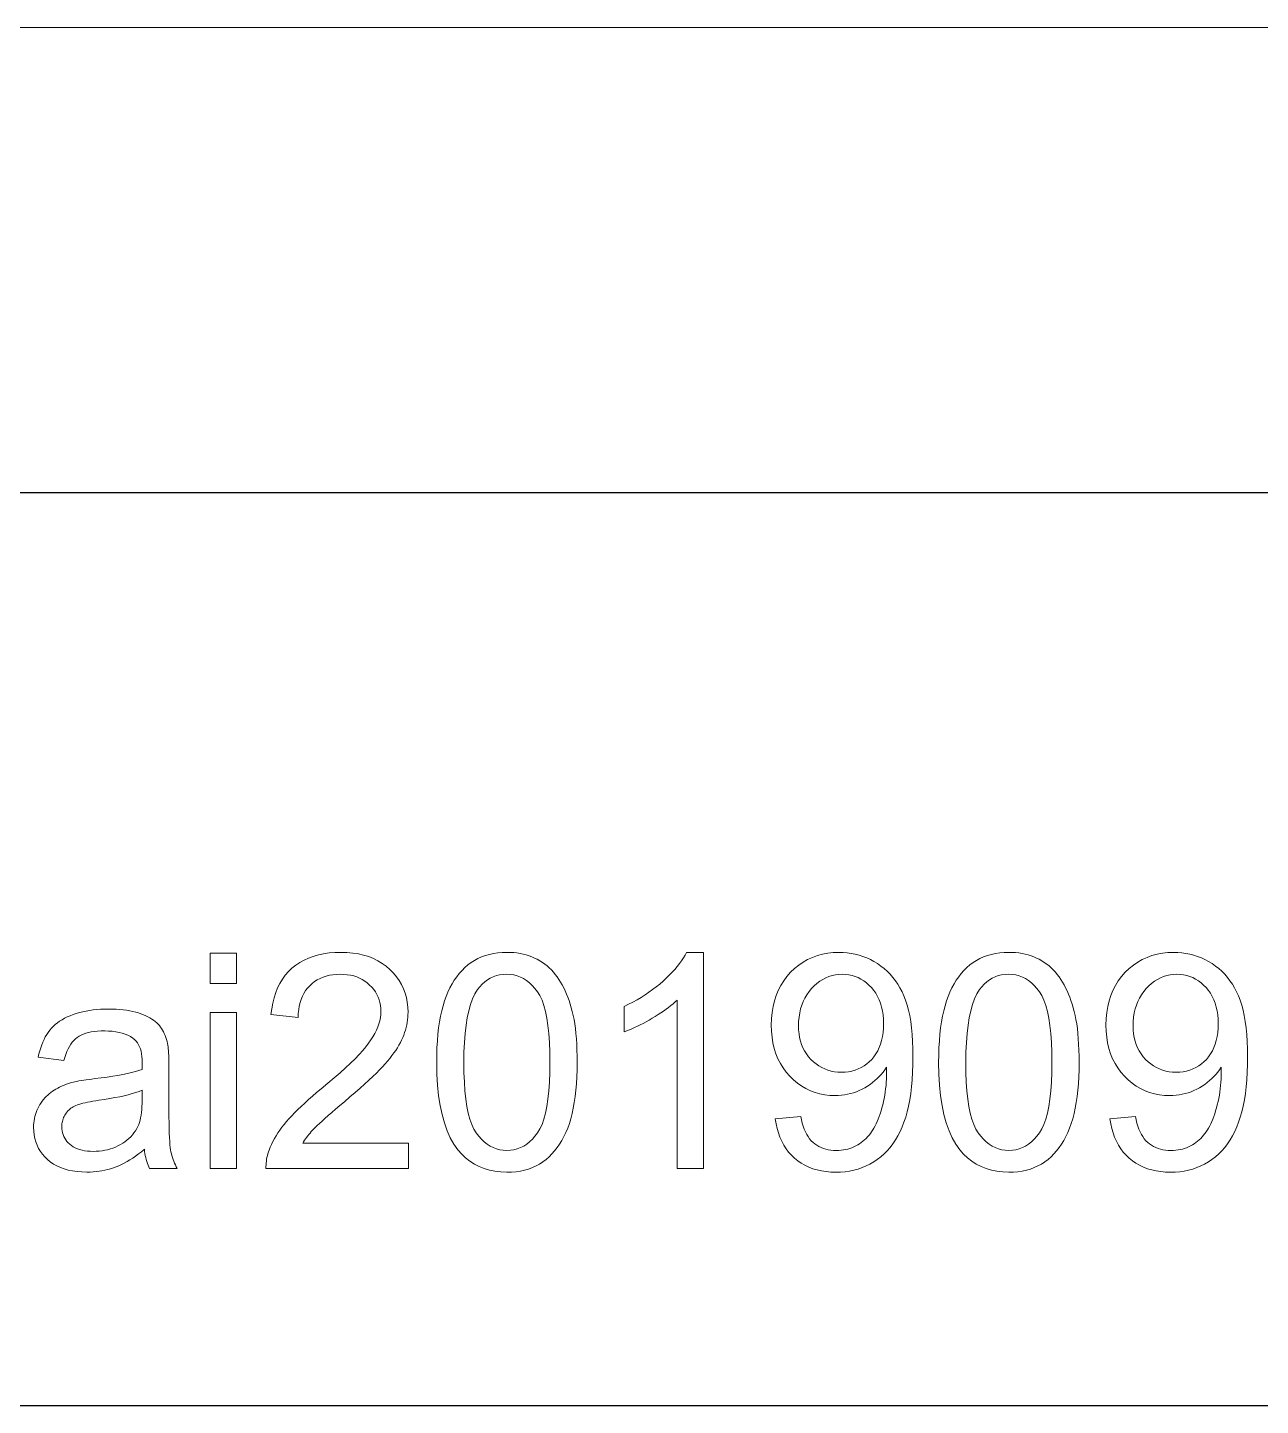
# Model space of a CAD drawing. Extents: x 10 to 410, y 5 to 287.
# Drawn here: x 343.16 to 357.47, y 10 to 26 of the extents above; entities that cross this region are included whole.
import ezdxf

# ---------------------------------------------------------------- set-up
doc = ezdxf.new("R2010")
doc.units = 0

msp = doc.modelspace()

# ---------------------------------------------------------------- linework, layer by layer
at = {"color": 7, "lineweight": 13}
for p, q in [((307, 26), (410, 26)), ((10, 10), (410, 10))]:
    msp.add_line(p, q, dxfattribs=at)
at = {"color": 7, "lineweight": 25}
for p, q in [((230, 20.6), (410, 20.6)), ((230, 10), (410, 10))]:
    msp.add_line(p, q, dxfattribs=at)
at = {"color": 7, "lineweight": 13}
for points in [[(345.279633, 14.898032), (345.279633, 15.251034), (345.586578, 15.251034), (345.586578, 14.898032)], [(347.581818, 13.046054), (347.581818, 12.751034), (345.929352, 12.751034), (345.929108, 12.773118), (345.929688, 12.795031), (345.931152, 12.816774), (345.933441, 12.838346), (345.936584, 12.859748), (345.940613, 12.88098), (345.945465, 12.90204), (345.951172, 12.92293), (345.957733, 12.943649), (345.965149, 12.964199), (345.978546, 12.997913), (345.993439, 13.031525), (346.009857, 13.065035), (346.027771, 13.098442), (346.047241, 13.131746), (346.068207, 13.164949), (346.090698, 13.19805), (346.114685, 13.231048), (346.140198, 13.263943), (346.167236, 13.296737), (346.196289, 13.32999), (346.227783, 13.364267), (346.261749, 13.399568), (346.298218, 13.43589), (346.337128, 13.473237), (346.37854, 13.511607), (346.422394, 13.551), (346.46875, 13.591415), (346.517548, 13.632855), (346.568848, 13.675318), (346.647705, 13.740776), (346.721313, 13.803455), (346.789612, 13.863355), (346.8526, 13.920475), (346.910339, 13.974814), (346.962769, 14.026375), (347.009918, 14.075155), (347.051788, 14.121157), (347.088379, 14.164378), (347.119659, 14.20482), (347.146881, 14.243658), (347.171234, 14.28207), (347.192719, 14.320057), (347.211334, 14.357616), (347.227112, 14.39475), (347.23999, 14.431457), (347.250031, 14.467737), (347.257172, 14.503592), (347.261475, 14.53902), (347.262909, 14.574021), (347.261597, 14.609944), (347.25769, 14.644724), (347.25116, 14.678362), (347.242035, 14.710856), (347.230286, 14.742208), (347.215942, 14.772419), (347.198975, 14.801485), (347.179413, 14.829411), (347.157227, 14.856193), (347.132446, 14.881832), (347.10556, 14.905647), (347.077087, 14.926954), (347.047058, 14.945755), (347.015411, 14.96205), (346.982178, 14.975838), (346.947357, 14.987118), (346.91095, 14.995893), (346.872986, 15.002159), (346.833405, 15.005919), (346.792236, 15.007173), (346.748779, 15.005842), (346.707123, 15.001852), (346.667206, 14.995201), (346.629089, 14.98589), (346.592712, 14.973919), (346.558136, 14.959288), (346.52533, 14.941996), (346.494293, 14.922043), (346.465027, 14.899431), (346.437531, 14.874158), (346.412231, 14.846532), (346.389587, 14.816859), (346.369537, 14.78514), (346.352142, 14.751375), (346.337341, 14.715563), (346.325195, 14.677705), (346.315643, 14.6378), (346.308746, 14.59585), (346.304474, 14.551852), (346.302826, 14.505809), (345.987335, 14.53821), (345.995605, 14.60713), (346.007446, 14.672691), (346.022888, 14.734893), (346.041901, 14.793736), (346.064484, 14.849217), (346.090668, 14.90134), (346.120422, 14.950104), (346.153778, 14.995508), (346.190704, 15.037553), (346.231201, 15.076239), (346.274933, 15.111393), (346.321564, 15.142848), (346.371124, 15.170602), (346.423553, 15.194656), (346.478882, 15.215009), (346.53714, 15.231661), (346.598267, 15.244614), (346.662292, 15.253864), (346.729218, 15.259416), (346.799072, 15.261266), (346.869537, 15.25927), (346.936981, 15.253284), (347.001465, 15.243309), (347.062897, 15.229342), (347.121368, 15.211385), (347.176819, 15.189438), (347.229279, 15.1635), (347.278748, 15.133572), (347.325195, 15.099652), (347.368652, 15.061743), (347.408508, 15.020884), (347.444153, 14.978114), (347.475616, 14.933434), (347.502869, 14.886846), (347.52597, 14.838346), (347.54483, 14.787937), (347.559509, 14.735618), (347.570007, 14.681389), (347.576294, 14.62525), (347.5784, 14.5672), (347.577789, 14.537238), (347.575928, 14.507378), (347.572876, 14.47762), (347.568573, 14.447965), (347.563049, 14.418411), (347.556305, 14.38896), (347.548309, 14.359612), (347.539093, 14.330365), (347.528656, 14.301222), (347.516998, 14.27218), (347.503906, 14.243036), (347.489197, 14.213585), (347.47287, 14.183827), (347.454926, 14.153762), (347.435364, 14.12339), (347.414185, 14.092711), (347.391357, 14.061726), (347.366943, 14.030434), (347.340881, 13.998834), (347.313232, 13.966928), (347.282867, 13.933674), (347.248718, 13.898032), (347.210815, 13.860003), (347.169159, 13.819588), (347.123718, 13.776784), (347.074493, 13.731593), (347.021545, 13.684014), (346.964783, 13.634048), (346.904266, 13.581696), (346.839996, 13.526955), (346.786713, 13.482062), (346.737396, 13.440154), (346.692047, 13.40123), (346.650635, 13.365291), (346.61319, 13.332335), (346.579681, 13.302364), (346.550171, 13.275377), (346.524567, 13.251375), (346.50296, 13.230357), (346.485291, 13.212323), (346.469879, 13.195773), (346.454987, 13.179206), (346.440674, 13.162621), (346.42688, 13.14602), (346.413666, 13.129402), (346.40097, 13.112766), (346.388824, 13.096114), (346.377228, 13.079445), (346.36618, 13.062757), (346.355682, 13.046054)], [(347.910919, 13.98398), (347.911835, 14.070927), (347.914581, 14.15441), (347.919159, 14.234432), (347.925537, 14.310993), (347.933746, 14.384091), (347.943787, 14.453728), (347.955627, 14.519903), (347.96933, 14.582617), (347.984833, 14.641868), (348.002167, 14.697658), (348.021301, 14.75048), (348.042206, 14.800829), (348.06488, 14.848706), (348.089355, 14.89411), (348.11557, 14.937041), (348.143585, 14.977501), (348.17334, 15.015486), (348.204895, 15.051), (348.23822, 15.08404), (348.273315, 15.114608), (348.310211, 15.142473), (348.348999, 15.167404), (348.389618, 15.189404), (348.432129, 15.208469), (348.476471, 15.224602), (348.522675, 15.237801), (348.57074, 15.248066), (348.620667, 15.2554), (348.672424, 15.259799), (348.726074, 15.261266), (348.765839, 15.260455), (348.804596, 15.258026), (348.842377, 15.253975), (348.87915, 15.248305), (348.914948, 15.241014), (348.949738, 15.232105), (348.983551, 15.221575), (349.016388, 15.209424), (349.048218, 15.195654), (349.079071, 15.180263), (349.108917, 15.163346), (349.137665, 15.144997), (349.165375, 15.125216), (349.192047, 15.104001), (349.217621, 15.081354), (349.242188, 15.057276), (349.265656, 15.031763), (349.288086, 15.00482), (349.309448, 14.976443), (349.329773, 14.946634), (349.349121, 14.915443), (349.367615, 14.882923), (349.385254, 14.849072), (349.402069, 14.813891), (349.417999, 14.777381), (349.433105, 14.73954), (349.447327, 14.700369), (349.460724, 14.659867), (349.473267, 14.618035), (349.484955, 14.574874), (349.495636, 14.529521), (349.505188, 14.481115), (349.513641, 14.429658), (349.520966, 14.375147), (349.527161, 14.317584), (349.532227, 14.256968), (349.536163, 14.1933), (349.538971, 14.126579), (349.540649, 14.056807), (349.541229, 13.98398), (349.540314, 13.897682), (349.537598, 13.814779), (349.533081, 13.735268), (349.526764, 13.659151), (349.518616, 13.586428), (349.508667, 13.517097), (349.496948, 13.451161), (349.483368, 13.388619), (349.468018, 13.32947), (349.450836, 13.273714), (349.431854, 13.220883), (349.411102, 13.170508), (349.38855, 13.122589), (349.364197, 13.077126), (349.338074, 13.034117), (349.31015, 12.993565), (349.280426, 12.955467), (349.248932, 12.919827), (349.215637, 12.886641), (349.180542, 12.855911), (349.143616, 12.827884), (349.104797, 12.802807), (349.064087, 12.780681), (349.021484, 12.761504), (348.976959, 12.745278), (348.930573, 12.732002), (348.882294, 12.721677), (348.832123, 12.714301), (348.780029, 12.709876), (348.726074, 12.708401), (348.655334, 12.710993), (348.587677, 12.718769), (348.523132, 12.73173), (348.46167, 12.749874), (348.403351, 12.773203), (348.348114, 12.801716), (348.29599, 12.835413), (348.246948, 12.874294), (348.201019, 12.91836), (348.158203, 12.967609), (348.111237, 13.033946), (348.069183, 13.108128), (348.032104, 13.190154), (347.999939, 13.280025), (347.972748, 13.377739), (347.9505, 13.483298), (347.933197, 13.596703), (347.920837, 13.717951), (347.913391, 13.847043)], [(351.009491, 12.751034), (350.702545, 12.751034), (350.702545, 14.707037), (350.679688, 14.68589), (350.655457, 14.664744), (350.629822, 14.643599), (350.602814, 14.622453), (350.574432, 14.601307), (350.544678, 14.58016), (350.513519, 14.559014), (350.480988, 14.537868), (350.447083, 14.516723), (350.411774, 14.495577), (350.37616, 14.474959), (350.341278, 14.4554), (350.307129, 14.436896), (350.273712, 14.419451), (350.241028, 14.403063), (350.209106, 14.387733), (350.177887, 14.373459), (350.1474, 14.360243), (350.117645, 14.348083), (350.088623, 14.336982), (350.088623, 14.633708), (350.139465, 14.658435), (350.189026, 14.684185), (350.237305, 14.710958), (350.284271, 14.738755), (350.329926, 14.767575), (350.374298, 14.797419), (350.417389, 14.828284), (350.459167, 14.860174), (350.499634, 14.893087), (350.538818, 14.927023), (350.576233, 14.961369), (350.61142, 14.995508), (350.644318, 15.029444), (350.674988, 15.063175), (350.7034, 15.096703), (350.729553, 15.130024), (350.753479, 15.163141), (350.775116, 15.196054), (350.794525, 15.228762), (350.811676, 15.261266), (351.009491, 15.261266)], [(351.841705, 13.329138), (352.136719, 13.356422), (352.144897, 13.315955), (352.154449, 13.277773), (352.165375, 13.241877), (352.177643, 13.208264), (352.191284, 13.176937), (352.206299, 13.147896), (352.222656, 13.12114), (352.240387, 13.096668), (352.259491, 13.074482), (352.279968, 13.054581), (352.301697, 13.03676), (352.324646, 13.020816), (352.348785, 13.006746), (352.374084, 12.994554), (352.400604, 12.984237), (352.428314, 12.975795), (352.457245, 12.96923), (352.487335, 12.96454), (352.518616, 12.961726), (352.551117, 12.960788), (352.579071, 12.961436), (352.606323, 12.96338), (352.632874, 12.96662), (352.658752, 12.971156), (352.683899, 12.976989), (352.708374, 12.984117), (352.732147, 12.992541), (352.755188, 13.002261), (352.777557, 13.013278), (352.799225, 13.02559), (352.82016, 13.038985), (352.840332, 13.05325), (352.859741, 13.068385), (352.878357, 13.08439), (352.89624, 13.101264), (352.91333, 13.119008), (352.929657, 13.137622), (352.945221, 13.157104), (352.959991, 13.177458), (352.97403, 13.198681), (352.987457, 13.221097), (353.000427, 13.245031), (353.01297, 13.270483), (353.025055, 13.297453), (353.036713, 13.32594), (353.047913, 13.355945), (353.058655, 13.387468), (353.06897, 13.420508), (353.078857, 13.455067), (353.088287, 13.491143), (353.097046, 13.528046), (353.104858, 13.565085), (353.111755, 13.602262), (353.117767, 13.639574), (353.122833, 13.677023), (353.126953, 13.714608), (353.130188, 13.75233), (353.132477, 13.790188), (353.133881, 13.828182), (353.134338, 13.866314), (353.134308, 13.870611), (353.134277, 13.875318), (353.134186, 13.880433), (353.134064, 13.885959), (353.133911, 13.891893), (353.133728, 13.898237), (353.133484, 13.90499), (353.13324, 13.912152), (353.132935, 13.919724), (353.132629, 13.927705), (353.113525, 13.898928), (353.093109, 13.871259), (353.07132, 13.844698), (353.048187, 13.819246), (353.023682, 13.794903), (352.997864, 13.771668), (352.970703, 13.749541), (352.942169, 13.728523), (352.912292, 13.708614), (352.881104, 13.689813), (352.848938, 13.672478), (352.816254, 13.656968), (352.783051, 13.643283), (352.749298, 13.631423), (352.715027, 13.621387), (352.680237, 13.613175), (352.644897, 13.60679), (352.60907, 13.602227), (352.572662, 13.59949), (352.535767, 13.598578), (352.47464, 13.600829), (352.415436, 13.607582), (352.358124, 13.618837), (352.302734, 13.634595), (352.249268, 13.654854), (352.197693, 13.679615), (352.148041, 13.708879), (352.100281, 13.742643), (352.054443, 13.780911), (352.010529, 13.823681), (351.969696, 13.870133), (351.933167, 13.919451), (351.90094, 13.971634), (351.873016, 14.026682), (351.849365, 14.084595), (351.830017, 14.145372), (351.815002, 14.209015), (351.80426, 14.275522), (351.797791, 14.344894), (351.795654, 14.417132), (351.797913, 14.491706), (351.804626, 14.563312), (351.815826, 14.631951), (351.831543, 14.697623), (351.851715, 14.760328), (351.876373, 14.820065), (351.905548, 14.876835), (351.939178, 14.930638), (351.977295, 14.981474), (352.019897, 15.029342), (352.065887, 15.073407), (352.114136, 15.112835), (352.164673, 15.147623), (352.217438, 15.177773), (352.272491, 15.203285), (352.329834, 15.224157), (352.389404, 15.240393), (352.451294, 15.251989), (352.515411, 15.258946), (352.581818, 15.261266), (352.630157, 15.259953), (352.677673, 15.256014), (352.724365, 15.249448), (352.770203, 15.240256), (352.815216, 15.228438), (352.859406, 15.213994), (352.90274, 15.196924), (352.945251, 15.177227), (352.986908, 15.154905), (353.02774, 15.129956), (353.0672, 15.102577), (353.104706, 15.072964), (353.140259, 15.041118), (353.173859, 15.007036), (353.205536, 14.970722), (353.23526, 14.932173), (353.263031, 14.89139), (353.288879, 14.848373), (353.312744, 14.803123), (353.334717, 14.755638), (353.354645, 14.704863), (353.372467, 14.649737), (353.388184, 14.590264), (353.401825, 14.526443), (353.413361, 14.458273), (353.422791, 14.385754), (353.430145, 14.308887), (353.435394, 14.227671), (353.438538, 14.142106), (353.439575, 14.052194), (353.438538, 13.958307), (353.435425, 13.868326), (353.430206, 13.782249), (353.422943, 13.700079), (353.413574, 13.621813), (353.40213, 13.547453), (353.388611, 13.476997), (353.373016, 13.410447), (353.355316, 13.347802), (353.335571, 13.289063), (353.313751, 13.233631), (353.289886, 13.180911), (353.264008, 13.130902), (353.236115, 13.083606), (353.206177, 13.03902), (353.174194, 12.997146), (353.140198, 12.957983), (353.104187, 12.921532), (353.066132, 12.887792), (353.026031, 12.856764), (352.984253, 12.828575), (352.94101, 12.803353), (352.896362, 12.781098), (352.850342, 12.761811), (352.802856, 12.745491), (352.753967, 12.732139), (352.703674, 12.721753), (352.651978, 12.714335), (352.598846, 12.709885), (352.544281, 12.708401), (352.486694, 12.71003), (352.431274, 12.714915), (352.37796, 12.723058), (352.326843, 12.734458), (352.277832, 12.749115), (352.230988, 12.76703), (352.186279, 12.788201), (352.143738, 12.81263), (352.103333, 12.840316), (352.065094, 12.871259), (352.029388, 12.905152), (351.996674, 12.941689), (351.966919, 12.980868), (351.940125, 13.022692), (351.916321, 13.067158), (351.895447, 13.114267), (351.877563, 13.16402), (351.86264, 13.216415), (351.850677, 13.271455)], [(353.738007, 13.98398), (353.738922, 14.070927), (353.741669, 14.15441), (353.746216, 14.234432), (353.752625, 14.310993), (353.760834, 14.384091), (353.770844, 14.453728), (353.782715, 14.519903), (353.796417, 14.582617), (353.81192, 14.641868), (353.829254, 14.697658), (353.848389, 14.75048), (353.869293, 14.800829), (353.891968, 14.848706), (353.916412, 14.89411), (353.942657, 14.937041), (353.970642, 14.977501), (354.000427, 15.015486), (354.031982, 15.051), (354.065308, 15.08404), (354.100403, 15.114608), (354.137299, 15.142473), (354.176086, 15.167404), (354.216705, 15.189404), (354.259186, 15.208469), (354.303528, 15.224602), (354.349731, 15.237801), (354.397827, 15.248066), (354.447723, 15.2554), (354.499512, 15.259799), (354.553162, 15.261266), (354.592896, 15.260455), (354.631683, 15.258026), (354.669434, 15.253975), (354.706238, 15.248305), (354.742035, 15.241014), (354.776825, 15.232105), (354.810638, 15.221575), (354.843475, 15.209424), (354.875305, 15.195654), (354.906158, 15.180263), (354.935974, 15.163346), (354.964752, 15.144997), (354.992462, 15.125216), (355.019104, 15.104001), (355.044708, 15.081354), (355.069244, 15.057276), (355.092743, 15.031763), (355.115173, 15.00482), (355.136536, 14.976443), (355.15683, 14.946634), (355.176208, 14.915443), (355.194702, 14.882923), (355.212341, 14.849072), (355.229156, 14.813891), (355.245087, 14.777381), (355.260193, 14.73954), (355.274414, 14.700369), (355.287811, 14.659867), (355.300354, 14.618035), (355.312012, 14.574874), (355.322723, 14.529521), (355.332275, 14.481115), (355.340729, 14.429658), (355.348053, 14.375147), (355.354218, 14.317584), (355.359283, 14.256968), (355.36322, 14.1933), (355.366058, 14.126579), (355.367737, 14.056807), (355.368286, 13.98398), (355.367401, 13.897682), (355.364685, 13.814779), (355.360168, 13.735268), (355.353851, 13.659151), (355.345703, 13.586428), (355.335754, 13.517097), (355.324005, 13.451161), (355.310455, 13.388619), (355.295105, 13.32947), (355.277924, 13.273714), (355.258942, 13.220883), (355.23819, 13.170508), (355.215637, 13.122589), (355.191284, 13.077126), (355.165161, 13.034117), (355.137238, 12.993565), (355.107513, 12.955467), (355.076019, 12.919827), (355.042725, 12.886641), (355.007629, 12.855911), (354.970703, 12.827884), (354.931885, 12.802807), (354.891174, 12.780681), (354.848541, 12.761504), (354.804047, 12.745278), (354.75766, 12.732002), (354.709381, 12.721677), (354.65918, 12.714301), (354.607117, 12.709876), (354.553162, 12.708401), (354.482391, 12.710993), (354.414764, 12.718769), (354.35022, 12.73173), (354.288757, 12.749874), (354.230438, 12.773203), (354.175201, 12.801716), (354.123047, 12.835413), (354.074036, 12.874294), (354.028107, 12.91836), (353.985291, 12.967609), (353.938293, 13.033946), (353.896271, 13.108128), (353.859192, 13.190154), (353.827026, 13.280025), (353.799835, 13.377739), (353.777588, 13.483298), (353.760254, 13.596703), (353.747894, 13.717951), (353.740479, 13.847043)], [(355.72641, 13.329138), (356.021423, 13.356422), (356.029633, 13.315955), (356.039185, 13.277773), (356.050079, 13.241877), (356.062378, 13.208264), (356.076019, 13.176937), (356.091003, 13.147896), (356.107391, 13.12114), (356.125122, 13.096668), (356.144226, 13.074482), (356.164673, 13.054581), (356.186432, 13.03676), (356.209351, 13.020816), (356.23349, 13.006746), (356.25882, 12.994554), (356.285339, 12.984237), (356.313049, 12.975795), (356.341949, 12.96923), (356.37204, 12.96454), (356.403351, 12.961726), (356.435822, 12.960788), (356.463776, 12.961436), (356.491058, 12.96338), (356.517609, 12.96662), (356.543457, 12.971156), (356.568634, 12.976989), (356.593109, 12.984117), (356.616852, 12.992541), (356.639923, 13.002261), (356.662292, 13.013278), (356.68396, 13.02559), (356.704895, 13.038985), (356.725037, 13.05325), (356.744446, 13.068385), (356.763092, 13.08439), (356.780945, 13.101264), (356.798035, 13.119008), (356.814362, 13.137622), (356.829926, 13.157104), (356.844727, 13.177458), (356.858765, 13.198681), (356.872162, 13.221097), (356.885162, 13.245031), (356.897675, 13.270483), (356.90976, 13.297453), (356.921417, 13.32594), (356.932617, 13.355945), (356.94339, 13.387468), (356.953705, 13.420508), (356.963562, 13.455067), (356.973022, 13.491143), (356.98175, 13.528046), (356.989594, 13.565085), (356.99649, 13.602262), (357.002472, 13.639574), (357.007538, 13.677023), (357.011688, 13.714608), (357.014893, 13.75233), (357.017212, 13.790188), (357.018585, 13.828182), (357.019043, 13.866314), (357.019043, 13.870611), (357.018982, 13.875318), (357.01889, 13.880433), (357.018768, 13.885959), (357.018616, 13.891893), (357.018433, 13.898237), (357.018219, 13.90499), (357.017944, 13.912152), (357.01767, 13.919724), (357.017334, 13.927705), (356.99826, 13.898928), (356.977814, 13.871259), (356.956024, 13.844698), (356.932892, 13.819246), (356.908417, 13.794903), (356.882599, 13.771668), (356.855408, 13.749541), (356.826904, 13.728523), (356.797028, 13.708614), (356.765808, 13.689813), (356.733643, 13.672478), (356.700989, 13.656968), (356.667755, 13.643283), (356.634033, 13.631423), (356.599762, 13.621387), (356.564941, 13.613175), (356.529633, 13.60679), (356.493774, 13.602227), (356.457397, 13.59949), (356.420471, 13.598578), (356.359375, 13.600829), (356.300171, 13.607582), (356.242859, 13.618837), (356.187469, 13.634595), (356.134003, 13.654854), (356.082428, 13.679615), (356.032776, 13.708879), (355.985016, 13.742643), (355.939178, 13.780911), (355.895233, 13.823681), (355.854431, 13.870133), (355.817902, 13.919451), (355.785645, 13.971634), (355.757721, 14.026682), (355.7341, 14.084595), (355.714752, 14.145372), (355.699707, 14.209015), (355.688965, 14.275522), (355.682526, 14.344894), (355.680359, 14.417132), (355.682617, 14.491706), (355.689331, 14.563312), (355.700562, 14.631951), (355.716248, 14.697623), (355.73645, 14.760328), (355.761108, 14.820065), (355.790253, 14.876835), (355.823883, 14.930638), (355.862, 14.981474), (355.904633, 15.029342), (355.950623, 15.073407), (355.998871, 15.112835), (356.049377, 15.147623), (356.102173, 15.177773), (356.157227, 15.203285), (356.214539, 15.224157), (356.274139, 15.240393), (356.335999, 15.251989), (356.400146, 15.258946), (356.466522, 15.261266), (356.514893, 15.259953), (356.562408, 15.256014), (356.60907, 15.249448), (356.654938, 15.240256), (356.699951, 15.228438), (356.74411, 15.213994), (356.787476, 15.196924), (356.829956, 15.177227), (356.871643, 15.154905), (356.912476, 15.129956), (356.951904, 15.102577), (356.98941, 15.072964), (357.024963, 15.041118), (357.058594, 15.007036), (357.09024, 14.970722), (357.119965, 14.932173), (357.147766, 14.89139), (357.173584, 14.848373), (357.197479, 14.803123), (357.219421, 14.755638), (357.239349, 14.704863), (357.257172, 14.649737), (357.272919, 14.590264), (357.28656, 14.526443), (357.298096, 14.458273), (357.307526, 14.385754), (357.31485, 14.308887), (357.320099, 14.227671), (357.323242, 14.142106), (357.32431, 14.052194), (357.323273, 13.958307), (357.320129, 13.868326), (357.314941, 13.782249), (357.307648, 13.700079), (357.298309, 13.621813), (357.286865, 13.547453), (357.273315, 13.476997), (357.257721, 13.410447), (357.240051, 13.347802), (357.220276, 13.289063), (357.198456, 13.233631), (357.174622, 13.180911), (357.148743, 13.130902), (357.120819, 13.083606), (357.090881, 13.03902), (357.058929, 12.997146), (357.024933, 12.957983), (356.988892, 12.921532), (356.950836, 12.887792), (356.910767, 12.856764), (356.868958, 12.828575), (356.825745, 12.803353), (356.781097, 12.781098), (356.735046, 12.761811), (356.687592, 12.745491), (356.638702, 12.732139), (356.588409, 12.721753), (356.536682, 12.714335), (356.483551, 12.709885), (356.429016, 12.708401), (356.371429, 12.71003), (356.315979, 12.714915), (356.262695, 12.723058), (356.211548, 12.734458), (356.162567, 12.749115), (356.115723, 12.76703), (356.071014, 12.788201), (356.028473, 12.81263), (355.988068, 12.840316), (355.949829, 12.871259), (355.914124, 12.905152), (355.881409, 12.941689), (355.851624, 12.980868), (355.82486, 13.022692), (355.801025, 13.067158), (355.780182, 13.114267), (355.762268, 13.16402), (355.747345, 13.216415), (355.735413, 13.271455)], [(348.22641, 13.98398), (348.227844, 13.864975), (348.232178, 13.754206), (348.23938, 13.651673), (348.249481, 13.557378), (348.262451, 13.471318), (348.27829, 13.393497), (348.297028, 13.323911), (348.318634, 13.262562), (348.34314, 13.20945), (348.370514, 13.164574), (348.400024, 13.125854), (348.430847, 13.091211), (348.463043, 13.060643), (348.496582, 13.034151), (348.531464, 13.011735), (348.567688, 12.993394), (348.605255, 12.979129), (348.644196, 12.96894), (348.684448, 12.962826), (348.726074, 12.960788), (348.7677, 12.962834), (348.807953, 12.968974), (348.846893, 12.979206), (348.88446, 12.99353), (348.920685, 13.011948), (348.955566, 13.034458), (348.989105, 13.061061), (349.021301, 13.091757), (349.052155, 13.126545), (349.081635, 13.165426), (349.109009, 13.210447), (349.133514, 13.263653), (349.155121, 13.325045), (349.173859, 13.394622), (349.189697, 13.472384), (349.202667, 13.558332), (349.212769, 13.652466), (349.219971, 13.754786), (349.224304, 13.86529), (349.225739, 13.98398), (349.224304, 14.103302), (349.219971, 14.214335), (349.212769, 14.317081), (349.202667, 14.411539), (349.189697, 14.497708), (349.173859, 14.57559), (349.155121, 14.645185), (349.133514, 14.706491), (349.109009, 14.759509), (349.081635, 14.804239), (349.052094, 14.842797), (349.021179, 14.877295), (348.9888, 14.907736), (348.955017, 14.934117), (348.91983, 14.95644), (348.88324, 14.974704), (348.845215, 14.988909), (348.805786, 14.999056), (348.764923, 15.005143), (348.722656, 15.007173), (348.681213, 15.005383), (348.641479, 15.00001), (348.603455, 14.991057), (348.567139, 14.978523), (348.532532, 14.962408), (348.499603, 14.942712), (348.468414, 14.919435), (348.438904, 14.892575), (348.411102, 14.862135), (348.38501, 14.828115), (348.354889, 14.778541), (348.327911, 14.721225), (348.304138, 14.656166), (348.283508, 14.583366), (348.266052, 14.502825), (348.251801, 14.414539), (348.240692, 14.318514), (348.232758, 14.214745), (348.227997, 14.103233)], [(353.098511, 14.43248), (353.097107, 14.484253), (353.092896, 14.533844), (353.085846, 14.581252), (353.076019, 14.626477), (353.063354, 14.669519), (353.047882, 14.710379), (353.029572, 14.749056), (353.008484, 14.785549), (352.984558, 14.81986), (352.957825, 14.851989), (352.929108, 14.881474), (352.899261, 14.907855), (352.868286, 14.931132), (352.836151, 14.951306), (352.802856, 14.968377), (352.768433, 14.982344), (352.73288, 14.993206), (352.696167, 15.000965), (352.658325, 15.005621), (352.619324, 15.007173), (352.578918, 15.005502), (352.539581, 15.000488), (352.501312, 14.992132), (352.464081, 14.980433), (352.427887, 14.965393), (352.392792, 14.947009), (352.358734, 14.925283), (352.325745, 14.900215), (352.293793, 14.871804), (352.262909, 14.840052), (352.23407, 14.805638), (352.208282, 14.769246), (352.185516, 14.730877), (352.165771, 14.690529), (352.149078, 14.648203), (352.135437, 14.603899), (352.124786, 14.557616), (352.117218, 14.509356), (352.112671, 14.459117), (352.111145, 14.4069), (352.112579, 14.360046), (352.116913, 14.314983), (352.124115, 14.271711), (352.134186, 14.230228), (352.147156, 14.190537), (352.163025, 14.152637), (352.181763, 14.116527), (352.203369, 14.082207), (352.227844, 14.049678), (352.255249, 14.01894), (352.284729, 13.990588), (352.315582, 13.965222), (352.347748, 13.94284), (352.381287, 13.923442), (352.416168, 13.907028), (352.452393, 13.893599), (352.48999, 13.883154), (352.5289, 13.875692), (352.569183, 13.871216), (352.610809, 13.869724), (352.652679, 13.871216), (352.693024, 13.875692), (352.731873, 13.883154), (352.769196, 13.893599), (352.804993, 13.907028), (352.839264, 13.923442), (352.87204, 13.94284), (352.90329, 13.965222), (352.933014, 13.990589), (352.961243, 14.01894), (352.987335, 14.049934), (353.010651, 14.08323), (353.03125, 14.118829), (353.049103, 14.15673), (353.064209, 14.196933), (353.076538, 14.239438), (353.086151, 14.284245), (353.093018, 14.331354), (353.097137, 14.380766)], [(354.053497, 13.98398), (354.054932, 13.864975), (354.059265, 13.754206), (354.066467, 13.651673), (354.076538, 13.557378), (354.089539, 13.471318), (354.105377, 13.393497), (354.124115, 13.323911), (354.145721, 13.262562), (354.170227, 13.20945), (354.197601, 13.164574), (354.227081, 13.125854), (354.257935, 13.091211), (354.290131, 13.060643), (354.323669, 13.034151), (354.358551, 13.011735), (354.394775, 12.993394), (354.432343, 12.979129), (354.471252, 12.96894), (354.511536, 12.962826), (354.553162, 12.960788), (354.594788, 12.962834), (354.63504, 12.968974), (354.673981, 12.979206), (354.711548, 12.99353), (354.747772, 13.011948), (354.782654, 13.034458), (354.816193, 13.061061), (354.848389, 13.091757), (354.879211, 13.126545), (354.908722, 13.165426), (354.936096, 13.210447), (354.960602, 13.263653), (354.982208, 13.325045), (355.000946, 13.394622), (355.016785, 13.472384), (355.029755, 13.558332), (355.039856, 13.652466), (355.047058, 13.754786), (355.051361, 13.86529), (355.052826, 13.98398), (355.051361, 14.103302), (355.047058, 14.214335), (355.039856, 14.317081), (355.029755, 14.411539), (355.016785, 14.497708), (355.000946, 14.57559), (354.982208, 14.645185), (354.960602, 14.706491), (354.936096, 14.759509), (354.908722, 14.804239), (354.879181, 14.842797), (354.848236, 14.877295), (354.815887, 14.907736), (354.782104, 14.934117), (354.746918, 14.95644), (354.710327, 14.974704), (354.672302, 14.988909), (354.632874, 14.999056), (354.59201, 15.005143), (354.549744, 15.007173), (354.508301, 15.005383), (354.468567, 15.00001), (354.430542, 14.991057), (354.394226, 14.978523), (354.359619, 14.962408), (354.326691, 14.942712), (354.295471, 14.919435), (354.265991, 14.892575), (354.23819, 14.862135), (354.212097, 14.828115), (354.181946, 14.778541), (354.154999, 14.721225), (354.131226, 14.656166), (354.110596, 14.583366), (354.09314, 14.502825), (354.078857, 14.414539), (354.06778, 14.318514), (354.059845, 14.214745), (354.055084, 14.103233)], [(356.983246, 14.43248), (356.981842, 14.484253), (356.9776, 14.533844), (356.970581, 14.581252), (356.960724, 14.626477), (356.948059, 14.669519), (356.932587, 14.710379), (356.914307, 14.749056), (356.893188, 14.785549), (356.869293, 14.81986), (356.84256, 14.851989), (356.813843, 14.881474), (356.783997, 14.907855), (356.752991, 14.931132), (356.720856, 14.951306), (356.687592, 14.968377), (356.653168, 14.982344), (356.617584, 14.993206), (356.580872, 15.000965), (356.54303, 15.005621), (356.504028, 15.007173), (356.463654, 15.005502), (356.424316, 15.000488), (356.386017, 14.992132), (356.348785, 14.980433), (356.312622, 14.965393), (356.277496, 14.947009), (356.243469, 14.925283), (356.210449, 14.900215), (356.178528, 14.871804), (356.147644, 14.840052), (356.118805, 14.805638), (356.092987, 14.769246), (356.070221, 14.730877), (356.050507, 14.690529), (356.033813, 14.648203), (356.020142, 14.603899), (356.009521, 14.557616), (356.001923, 14.509356), (355.997375, 14.459117), (355.99585, 14.4069), (355.997314, 14.360046), (356.001617, 14.314983), (356.00882, 14.271711), (356.018921, 14.230228), (356.031891, 14.190537), (356.047729, 14.152637), (356.066467, 14.116527), (356.088074, 14.082207), (356.112579, 14.049678), (356.139954, 14.01894), (356.169464, 13.990588), (356.200287, 13.965222), (356.232483, 13.94284), (356.266022, 13.923442), (356.300903, 13.907028), (356.337128, 13.893599), (356.374695, 13.883154), (356.413635, 13.875692), (356.453888, 13.871216), (356.495514, 13.869724), (356.537384, 13.871216), (356.577759, 13.875692), (356.616577, 13.883154), (356.6539, 13.893599), (356.689697, 13.907028), (356.723999, 13.923442), (356.756775, 13.94284), (356.788025, 13.965222), (356.817749, 13.990589), (356.845947, 14.01894), (356.87204, 14.049934), (356.895386, 14.08323), (356.915985, 14.118829), (356.933807, 14.15673), (356.948914, 14.196933), (356.961273, 14.239438), (356.970886, 14.284245), (356.977753, 14.331354), (356.981873, 14.380766)], [(344.517334, 12.974431), (344.483368, 12.946293), (344.449646, 12.919861), (344.416168, 12.895133), (344.382965, 12.872111), (344.350006, 12.850795), (344.317322, 12.831183), (344.284882, 12.813278), (344.252686, 12.797077), (344.220734, 12.782582), (344.189056, 12.769793), (344.157288, 12.758451), (344.125061, 12.748305), (344.092346, 12.739352), (344.059204, 12.731593), (344.025574, 12.725028), (343.991486, 12.719656), (343.95694, 12.715478), (343.921936, 12.712494), (343.886475, 12.710703), (343.850555, 12.710106), (343.792267, 12.711564), (343.736725, 12.715939), (343.683929, 12.723228), (343.633911, 12.733435), (343.58667, 12.746557), (343.542175, 12.762596), (343.500458, 12.78155), (343.461487, 12.803421), (343.425262, 12.828208), (343.391846, 12.855911), (343.361389, 12.885882), (343.334137, 12.917473), (343.310089, 12.950685), (343.289246, 12.985516), (343.271606, 13.021967), (343.257172, 13.060038), (343.245972, 13.09973), (343.237946, 13.141041), (343.233124, 13.183972), (343.231537, 13.228523), (343.232147, 13.254896), (343.233948, 13.280808), (343.236969, 13.306261), (343.241211, 13.331252), (343.246674, 13.355783), (343.253326, 13.379854), (343.2612, 13.403463), (343.270264, 13.426614), (343.280579, 13.449303), (343.292084, 13.471532), (343.304565, 13.493095), (343.31778, 13.513789), (343.331787, 13.533614), (343.346497, 13.552568), (343.362, 13.570654), (343.378235, 13.587869), (343.395203, 13.604214), (343.412933, 13.61969), (343.431427, 13.634296), (343.450653, 13.648032), (343.47052, 13.66101), (343.490875, 13.67334), (343.511719, 13.68502), (343.533081, 13.696054), (343.554901, 13.70644), (343.57724, 13.716177), (343.600067, 13.725266), (343.623383, 13.733707), (343.647186, 13.741501), (343.671509, 13.748647), (343.690491, 13.753405), (343.711334, 13.758128), (343.734009, 13.762817), (343.758545, 13.767473), (343.784912, 13.772095), (343.81311, 13.776682), (343.84317, 13.781235), (343.875061, 13.785754), (343.908783, 13.790239), (343.944366, 13.79469), (344.016754, 13.803728), (344.085205, 13.813107), (344.14975, 13.822827), (344.210388, 13.83289), (344.26709, 13.843291), (344.319885, 13.854035), (344.368713, 13.86512), (344.413666, 13.876545), (344.454681, 13.888312), (344.49176, 13.90042), (344.492096, 13.912579), (344.492371, 13.923817), (344.492645, 13.934134), (344.492859, 13.94353), (344.493042, 13.952005), (344.493195, 13.95956), (344.493317, 13.966194), (344.493408, 13.971907), (344.493469, 13.976699), (344.493469, 13.98057), (344.492615, 14.016978), (344.48999, 14.05117), (344.485657, 14.083145), (344.479553, 14.112903), (344.471741, 14.140444), (344.462158, 14.165768), (344.450867, 14.188875), (344.437805, 14.209765), (344.423035, 14.228438), (344.406494, 14.244895), (344.381836, 14.264659), (344.354858, 14.282344), (344.325623, 14.297947), (344.294098, 14.31147), (344.260254, 14.322913), (344.224182, 14.332275), (344.185791, 14.339557), (344.145111, 14.344758), (344.102142, 14.347879), (344.056915, 14.348919), (344.01474, 14.34816), (343.974823, 14.345884), (343.937164, 14.342089), (343.901794, 14.336778), (343.868683, 14.329947), (343.83783, 14.3216), (343.809265, 14.311735), (343.782959, 14.300352), (343.758942, 14.287451), (343.737152, 14.273032), (343.717072, 14.256687), (343.698029, 14.238005), (343.680084, 14.216987), (343.663208, 14.193632), (343.64743, 14.167942), (343.63269, 14.139915), (343.619049, 14.109551), (343.606476, 14.076853), (343.594971, 14.041817), (343.584534, 14.004444), (343.284393, 14.045372), (343.293121, 14.083171), (343.302887, 14.119486), (343.313721, 14.154317), (343.325592, 14.187664), (343.338531, 14.219528), (343.352539, 14.249908), (343.367615, 14.278805), (343.383728, 14.306218), (343.400879, 14.332148), (343.419128, 14.356593), (343.438721, 14.379751), (343.459991, 14.401818), (343.48291, 14.422793), (343.507507, 14.442677), (343.533813, 14.461471), (343.561737, 14.479172), (343.59137, 14.495781), (343.622681, 14.5113), (343.65564, 14.525726), (343.690277, 14.539063), (343.726288, 14.551212), (343.763458, 14.562084), (343.801727, 14.571676), (343.841156, 14.57999), (343.881683, 14.587025), (343.92334, 14.59278), (343.966125, 14.597257), (344.01004, 14.600454), (344.055084, 14.602372), (344.101257, 14.603012), (344.146759, 14.602467), (344.190552, 14.600829), (344.232574, 14.598101), (344.272858, 14.594281), (344.311432, 14.589369), (344.348236, 14.583366), (344.383331, 14.576272), (344.416656, 14.568087), (344.448273, 14.55881), (344.478119, 14.548442), (344.506348, 14.537247), (344.53302, 14.525488), (344.558197, 14.513167), (344.581818, 14.500283), (344.603882, 14.486837), (344.624451, 14.472828), (344.643463, 14.458256), (344.660919, 14.443121), (344.67688, 14.427423), (344.691284, 14.411163), (344.704529, 14.394187), (344.716949, 14.376341), (344.728546, 14.357625), (344.739319, 14.338039), (344.749268, 14.317584), (344.758423, 14.296259), (344.766724, 14.274064), (344.774231, 14.250999), (344.780914, 14.227066), (344.786774, 14.202262), (344.789703, 14.18531), (344.792297, 14.165836), (344.794617, 14.143837), (344.7966, 14.119315), (344.798309, 14.092268), (344.799683, 14.062698), (344.800751, 14.030604), (344.801514, 13.995986), (344.801971, 13.958844), (344.802124, 13.919178), (344.802124, 13.509901), (344.802338, 13.427441), (344.802917, 13.351273), (344.803894, 13.281397), (344.805267, 13.217814), (344.807037, 13.160524), (344.809204, 13.109527), (344.811737, 13.064821), (344.814697, 13.026409), (344.818024, 12.994289), (344.821747, 12.968462), (344.82605, 12.945875), (344.831116, 12.923476), (344.836975, 12.901264), (344.843567, 12.87924), (344.850952, 12.857403), (344.8591, 12.835754), (344.868011, 12.814293), (344.877686, 12.793018), (344.888123, 12.771933), (344.899323, 12.751034), (344.578735, 12.751034), (344.569519, 12.770457), (344.561005, 12.790529), (344.553162, 12.811249), (344.54599, 12.832616), (344.53952, 12.854632), (344.533722, 12.877295), (344.528595, 12.900607), (344.52417, 12.924567), (344.520416, 12.949175)], [(345.279633, 12.751034), (345.279633, 14.562084), (345.586578, 14.562084), (345.586578, 12.751034)], [(344.49176, 13.659969), (344.456665, 13.646532), (344.418243, 13.633503), (344.376465, 13.620884), (344.331329, 13.608674), (344.282867, 13.596872), (344.231049, 13.585482), (344.175903, 13.574499), (344.117401, 13.563926), (344.055573, 13.553762), (343.990387, 13.544008), (343.953644, 13.538483), (343.919128, 13.532821), (343.88681, 13.527023), (343.856689, 13.521089), (343.828827, 13.515018), (343.803162, 13.50881), (343.779724, 13.502466), (343.758484, 13.495986), (343.739471, 13.489369), (343.722656, 13.482616), (343.707336, 13.475479), (343.692719, 13.467711), (343.678833, 13.459313), (343.665649, 13.450283), (343.653168, 13.440622), (343.641418, 13.430331), (343.630402, 13.419409), (343.620087, 13.407855), (343.610474, 13.395671), (343.601593, 13.382855), (343.593475, 13.369579), (343.586243, 13.356013), (343.579834, 13.342157), (343.57431, 13.328012), (343.569611, 13.313577), (343.565765, 13.298851), (343.562805, 13.283835), (343.560669, 13.26853), (343.559387, 13.252935), (343.55896, 13.23705), (343.559875, 13.212903), (343.562683, 13.189574), (343.567322, 13.167064), (343.573822, 13.145372), (343.582184, 13.124499), (343.592407, 13.104445), (343.604492, 13.085208), (343.618439, 13.066791), (343.634247, 13.049192), (343.651886, 13.032412), (343.671356, 13.016859), (343.692505, 13.002944), (343.715424, 12.990665), (343.740021, 12.980024), (343.766357, 12.97102), (343.794434, 12.963654), (343.824219, 12.957923), (343.855713, 12.953831), (343.888947, 12.951375), (343.923889, 12.950557), (343.958984, 12.951332), (343.993256, 12.95366), (344.026764, 12.95754), (344.059509, 12.962971), (344.091431, 12.969954), (344.122589, 12.97849), (344.152954, 12.988576), (344.182556, 13.000216), (344.211365, 13.013406), (344.23938, 13.028149), (344.266266, 13.044238), (344.291687, 13.06147), (344.315643, 13.079845), (344.338135, 13.099362), (344.359192, 13.120023), (344.378723, 13.141825), (344.39682, 13.16477), (344.413452, 13.188858), (344.428619, 13.214088), (344.442322, 13.24046), (344.451721, 13.262255), (344.460114, 13.286027), (344.467529, 13.311777), (344.473969, 13.339506), (344.479401, 13.369212), (344.483856, 13.400897), (344.487305, 13.434561), (344.489777, 13.470201), (344.491272, 13.507821), (344.49176, 13.547419)]]:
    msp.add_lwpolyline(points, close=True, dxfattribs=at)

doc.saveas('drawing.dxf')
